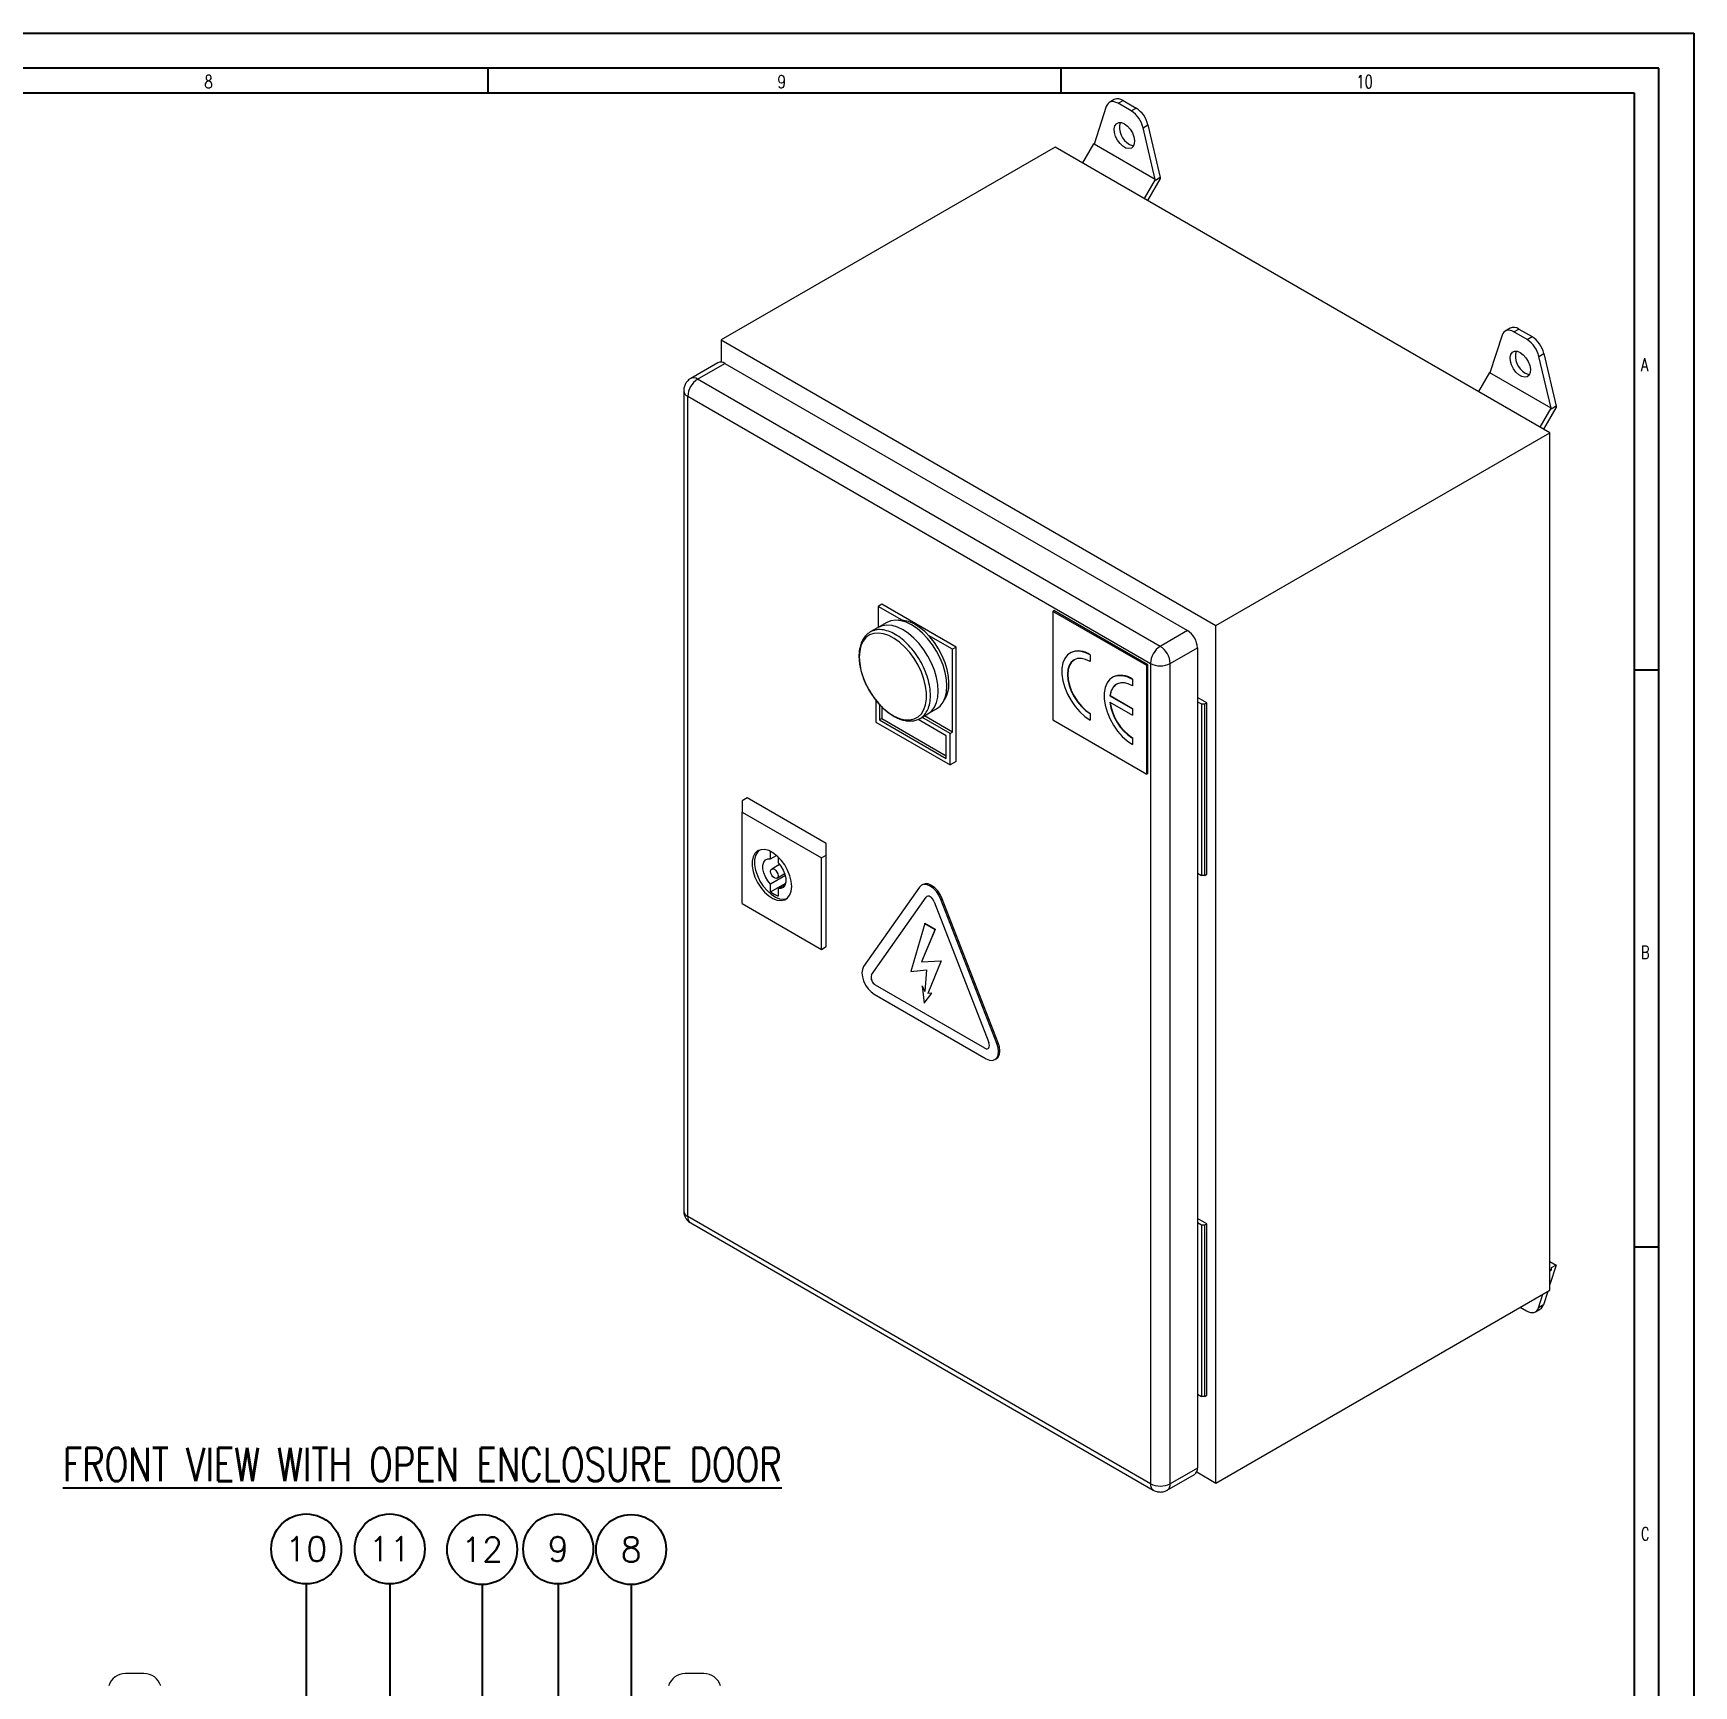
# Model space of a CAD drawing. Extents: x 4137 to 28680, y 2446 to 6814.
# Drawn here: x 7349.5 to 7824.1, y 4480.8 to 4952.9 of the extents above; entities that cross this region are included whole.
import ezdxf
from ezdxf.enums import TextEntityAlignment as Align

# ---------------------------------------------------------------- set-up
doc = ezdxf.new("R2010")
doc.units = 0
doc.header["$LTSCALE"] = 0.5
doc.layers.get('0').update_dxf_attribs({"linetype": 'CONTINUOUS'})
doc.layers.add('DIM', color=5, linetype='CONTINUOUS')
doc.styles.get("Standard").update_dxf_attribs({"font": 'simplex.shx'})

msp = doc.modelspace()

# ---------------------------------------------------------------- linework, layer by layer
at = {"color": 7, "linetype": 'Continuous'}
for p, q in [((6142.15, 4952.93), (7824.15, 4952.93)), ((7824.15, 4952.93), (7824.15, 3764.93)), ((7814.15, 4942.93), (6162.15, 4942.93)), ((7814.15, 3774.93), (7814.15, 4942.93)), ((6169.15, 4935.93), (7807.15, 4935.93)), ((7807.15, 4935.93), (7807.15, 3882.93))]:
    msp.add_line(p, q, dxfattribs=at)
at = {"color": 7, "linetype": 'Continuous', "lineweight": 15}
for p, q in [((7656.23, 4931.99), (7652.77, 4921.2)), ((7658.52, 4933.97), (7657.1, 4933.15)), ((7659.6, 4932.91), (7661.02, 4933.72)), ((7663.36, 4930.73), (7659.6, 4932.91)), ((7661.02, 4933.72), (7664.78, 4931.55)), ((7663.36, 4930.73), (7664.78, 4931.55)), ((7666.74, 4925.92), (7668.15, 4926.74)), ((7668.15, 4926.74), (7671.68, 4911.68)), ((7670.2, 4911.13), (7666.74, 4925.92)), ((7641.62, 4920.42), (7546.17, 4865.32)), ((7783.05, 4838.78), (7641.62, 4920.42)), ((7652.58, 4921.3), (7649.46, 4915.9)), ((7652.77, 4921.2), (7652.58, 4921.3)), ((7670.2, 4911.13), (7652.77, 4921.2)), ((7667.14, 4905.69), (7670.26, 4911.1)), ((7668.14, 4905.12), (7671.68, 4911.24)), ((7670.26, 4911.1), (7670.2, 4911.13)), ((7671.68, 4911.68), (7670.26, 4910.87)), ((7670.26, 4910.87), (7670.26, 4911.1)), ((7671.68, 4911.68), (7671.68, 4911.24)), ((7546.17, 4865.32), (7546.17, 4858.95)), ((7546.17, 4865.32), (7687.59, 4783.67)), ((7769.37, 4866.68), (7765.9, 4855.89)), ((7771.65, 4868.66), (7770.24, 4867.84)), ((7772.74, 4867.59), (7774.15, 4868.41)), ((7776.5, 4865.42), (7772.74, 4867.59)), ((7774.15, 4868.41), (7777.92, 4866.24)), ((7776.5, 4865.42), (7777.92, 4866.24)), ((7779.88, 4860.61), (7781.29, 4861.43)), ((7783.34, 4845.82), (7779.88, 4860.61)), ((7781.29, 4861.43), (7784.81, 4846.37)), ((7545.23, 4858.78), (7537.45, 4854.29)), ((7539.45, 4854.09), (7547.23, 4858.58)), ((7547.23, 4858.58), (7679.45, 4782.25)), ((7765.72, 4855.99), (7762.6, 4850.58)), ((7765.9, 4855.89), (7765.72, 4855.99)), ((7783.34, 4845.82), (7765.9, 4855.89)), ((7535.45, 4850.82), (7535.45, 4616.48)), ((7671.68, 4777.76), (7539.45, 4854.09)), ((7536.62, 4849.19), (7668.85, 4772.86)), ((7536.62, 4614.84), (7536.62, 4849.19)), ((7780.28, 4840.38), (7783.4, 4845.79)), ((7781.28, 4839.8), (7784.81, 4845.93)), ((7783.4, 4845.79), (7783.34, 4845.82)), ((7784.81, 4846.37), (7783.4, 4845.56)), ((7783.4, 4845.56), (7783.4, 4845.79)), ((7784.81, 4846.37), (7784.81, 4845.93)), ((7687.59, 4783.67), (7783.05, 4838.78)), ((7783.05, 4593.82), (7783.05, 4838.78)), ((7592.13, 4789.79), (7591.07, 4789.18)), ((7591.07, 4789.18), (7591.07, 4783.18)), ((7597.93, 4785.22), (7591.07, 4789.18)), ((7613.34, 4777.55), (7592.13, 4789.79)), ((7593.49, 4784.57), (7591.32, 4783.31)), ((7641.27, 4787.96), (7640.92, 4787.76)), ((7667.79, 4772.24), (7640.92, 4787.76)), ((7640.92, 4787.76), (7640.92, 4756.73)), ((7668.14, 4772.45), (7641.27, 4787.96)), ((7591.01, 4783.15), (7588.79, 4781.87)), ((7612.28, 4776.93), (7605.42, 4780.9)), ((7679.45, 4782.25), (7671.68, 4777.76)), ((7687.59, 4538.71), (7687.59, 4783.67)), ((7613.34, 4777.55), (7612.28, 4776.93)), ((7612.28, 4753.25), (7612.28, 4776.93)), ((7613.34, 4744.88), (7613.34, 4777.55)), ((7645.97, 4775.91), (7645.9, 4775.87)), ((7651.59, 4775.3), (7651.67, 4775.35)), ((7651.59, 4775.3), (7651.59, 4773.44)), ((7651.67, 4775.35), (7651.67, 4773.48)), ((7674.5, 4772.86), (7682.28, 4777.35)), ((7682.28, 4777.35), (7682.28, 4543)), ((7651.59, 4773.44), (7651.67, 4773.48)), ((7668.14, 4772.45), (7667.79, 4772.24)), ((7667.79, 4741.22), (7667.79, 4772.24)), ((7668.14, 4741.42), (7668.14, 4772.45)), ((7668.85, 4772.86), (7668.85, 4538.51)), ((7674.5, 4538.51), (7674.5, 4772.86)), ((7658.06, 4768.93), (7657.99, 4768.89)), ((7663.69, 4768.32), (7663.76, 4768.36)), ((7663.69, 4768.32), (7663.69, 4766.46)), ((7663.69, 4766.46), (7663.76, 4766.5)), ((7663.76, 4768.36), (7663.76, 4766.5)), ((7590.36, 4762.36), (7590.36, 4756.11)), ((7591.42, 4761.13), (7591.42, 4756.72)), ((7592.13, 4760.39), (7592.13, 4757.13)), ((7657.29, 4763.64), (7657.36, 4763.68)), ((7657.29, 4763.64), (7663.69, 4759.95)), ((7657.29, 4761.78), (7663.69, 4758.08)), ((7657.36, 4763.68), (7663.76, 4759.99)), ((7684.97, 4761.63), (7682.28, 4763.18)), ((7682.28, 4761.95), (7683.41, 4761.3)), ((7683.41, 4761.3), (7684.4, 4761.3)), ((7683.41, 4761.3), (7683.41, 4712.31)), ((7684.4, 4761.3), (7684.97, 4761.63)), ((7684.4, 4712.31), (7684.4, 4761.3)), ((7684.97, 4712.64), (7684.97, 4761.63)), ((7590.36, 4756.11), (7611.57, 4743.86)), ((7591.42, 4756.72), (7592.13, 4757.13)), ((7591.42, 4756.72), (7610.51, 4745.7)), ((7592.13, 4757.13), (7610.51, 4746.52)), ((7610.51, 4752.23), (7602.43, 4756.9)), ((7603.04, 4757.18), (7605.26, 4758.47)), ((7611.57, 4752.85), (7603.55, 4757.48)), ((7612.28, 4753.25), (7604.25, 4757.89)), ((7605.55, 4758.65), (7607.73, 4759.91)), ((7640.92, 4756.73), (7667.79, 4741.22)), ((7651.59, 4758.55), (7651.67, 4758.59)), ((7651.59, 4758.55), (7651.59, 4756.69)), ((7651.59, 4756.69), (7651.67, 4756.73)), ((7651.67, 4758.59), (7651.67, 4756.73)), ((7663.69, 4759.95), (7663.76, 4759.99)), ((7663.69, 4759.95), (7663.69, 4758.08)), ((7663.69, 4758.08), (7663.76, 4758.13)), ((7663.76, 4759.99), (7663.76, 4758.13)), ((7610.51, 4745.7), (7610.51, 4752.23)), ((7611.57, 4752.85), (7612.28, 4753.25)), ((7611.57, 4743.86), (7611.57, 4752.85)), ((7663.69, 4751.57), (7663.76, 4751.61)), ((7663.69, 4751.57), (7663.69, 4749.71)), ((7663.76, 4751.61), (7663.76, 4749.75)), ((7663.69, 4749.71), (7663.76, 4749.75)), ((7613.34, 4744.88), (7611.57, 4743.86)), ((7668.14, 4741.42), (7667.79, 4741.22)), ((7553.59, 4734.47), (7552.18, 4733.65)), ((7552.18, 4733.65), (7552.18, 4730.39)), ((7576.22, 4721.41), (7553.59, 4734.47)), ((7552.18, 4704.26), (7552.18, 4730.39)), ((7552.18, 4730.39), (7574.8, 4717.32)), ((7560.31, 4717.08), (7560.31, 4719.15)), ((7560.31, 4717.08), (7561.96, 4718.03)), ((7562.43, 4717.61), (7562.43, 4715.86)), ((7574.8, 4717.32), (7576.22, 4718.14)), ((7576.22, 4718.14), (7576.22, 4721.41)), ((7576.22, 4692.01), (7576.22, 4718.14)), ((7562.85, 4715.42), (7560.62, 4714.13)), ((7562.12, 4711.53), (7564.35, 4712.82)), ((7574.8, 4691.19), (7574.8, 4717.32)), ((7682.28, 4712.96), (7683.41, 4712.31)), ((7564.52, 4712.24), (7560.31, 4709.81)), ((7560.31, 4707.65), (7564.61, 4710.14)), ((7560.31, 4707.65), (7560.31, 4709.81)), ((7562.43, 4708.58), (7564.52, 4709.79)), ((7562.43, 4708.58), (7562.43, 4706.43)), ((7602.86, 4708.98), (7586.88, 4686.25)), ((7603.78, 4709.71), (7603.42, 4709.51)), ((7684.4, 4712.31), (7683.41, 4712.31)), ((7684.4, 4712.31), (7684.97, 4712.64)), ((7552.18, 4704.26), (7574.8, 4691.19)), ((7589.17, 4683.92), (7604.78, 4706.11)), ((7589.17, 4683.91), (7604.77, 4706.1)), ((7604.77, 4706.1), (7604.78, 4706.11)), ((7604.99, 4706.3), (7604.78, 4706.11)), ((7607.06, 4704.78), (7622.67, 4664.58)), ((7609.34, 4705.66), (7608.98, 4705.45)), ((7624.95, 4664.28), (7608.98, 4705.45)), ((7625.31, 4664.48), (7609.34, 4705.66)), ((7604.37, 4698.61), (7600.34, 4684.87)), ((7604.37, 4698.61), (7604.38, 4698.62)), ((7604.37, 4698.61), (7607.33, 4696.9)), ((7604.38, 4698.62), (7607.34, 4696.91)), ((7607.33, 4696.9), (7603.45, 4687.62)), ((7607.34, 4696.91), (7603.46, 4687.62)), ((7607.33, 4696.9), (7607.34, 4696.91)), ((7574.8, 4691.19), (7576.22, 4692.01)), ((7600.34, 4684.87), (7604.85, 4685.33)), ((7603.45, 4687.62), (7609, 4687.89)), ((7603.45, 4687.62), (7603.46, 4687.62)), ((7603.46, 4687.62), (7609.01, 4687.9)), ((7604.85, 4685.33), (7604.39, 4679.13)), ((7609, 4687.89), (7605.27, 4678.61)), ((7609.01, 4687.9), (7605.28, 4678.61)), ((7609, 4687.89), (7609.01, 4687.9)), ((7589.17, 4683.91), (7589.17, 4683.92)), ((7590.31, 4680.95), (7590.32, 4680.96)), ((7621.52, 4662.94), (7590.31, 4680.95)), ((7621.53, 4662.95), (7590.32, 4680.96)), ((7603.58, 4680.71), (7603.59, 4680.72)), ((7603.58, 4680.71), (7604.14, 4675.78)), ((7603.58, 4680.71), (7604.39, 4679.13)), ((7603.59, 4680.72), (7604.39, 4679.15)), ((7589.94, 4678.36), (7621.89, 4659.92)), ((7604.14, 4675.78), (7606.39, 4678.69)), ((7604.14, 4675.78), (7604.15, 4675.78)), ((7604.15, 4675.78), (7606.4, 4678.7)), ((7606.39, 4678.69), (7605.27, 4678.61)), ((7605.27, 4678.61), (7605.28, 4678.61)), ((7606.4, 4678.7), (7605.28, 4678.61)), ((7606.39, 4678.69), (7606.4, 4678.7)), ((7621.52, 4662.94), (7621.53, 4662.95)), ((7625.31, 4664.48), (7624.95, 4664.28)), ((7624.39, 4659.67), (7624.75, 4659.88)), ((7668.85, 4538.51), (7536.62, 4614.84)), ((7684.97, 4612.77), (7682.28, 4614.32)), ((7682.28, 4613.1), (7683.41, 4612.45)), ((7537.45, 4613.01), (7669.68, 4536.68)), ((7683.41, 4612.45), (7684.4, 4612.45)), ((7683.41, 4612.45), (7683.41, 4563.45)), ((7684.4, 4612.45), (7684.97, 4612.77)), ((7684.4, 4563.45), (7684.4, 4612.45)), ((7684.97, 4563.78), (7684.97, 4612.77)), ((7783.05, 4601.98), (7784.81, 4600.96)), ((7784.81, 4600.96), (7783.05, 4595.45)), ((7783.4, 4599.47), (7783.05, 4599.67)), ((7783.05, 4599.67), (7783.22, 4599.58)), ((7783.05, 4599.04), (7783.22, 4599.58)), ((7783.22, 4599.58), (7783.4, 4599.47)), ((7784.81, 4600.96), (7783.4, 4600.15)), ((7783.4, 4600.15), (7783.4, 4599.47)), ((7687.59, 4538.71), (7783.05, 4593.82)), ((7779.76, 4588.78), (7780.99, 4592.63)), ((7781.17, 4589.6), (7779.76, 4588.78)), ((7782.4, 4593.45), (7781.17, 4589.6)), ((7774.56, 4588.92), (7776.38, 4587.87)), ((7778.88, 4587.62), (7780.29, 4588.44)), ((7682.28, 4564.11), (7683.41, 4563.45)), ((7684.4, 4563.45), (7683.41, 4563.45)), ((7684.4, 4563.45), (7684.97, 4563.78)), ((7682.28, 4543), (7674.5, 4538.51)), ((7673.68, 4536.68), (7681.45, 4541.17)), ((7682.08, 4541.89), (7687.59, 4538.71)), ((7381.21, 4484.29), (7375.89, 4484.29)), ((7541.21, 4484.29), (7535.89, 4484.29))]:
    msp.add_line(p, q, dxfattribs=at)
at = {"color": 7, "linetype": 'Continuous', "lineweight": 15, "flags": 128}
for points in [[(7659.6, 4932.91), (7659.05, 4933.18), (7658.5, 4933.34), (7657.98, 4933.39), (7657.51, 4933.32), (7657.09, 4933.14), (7656.73, 4932.86), (7656.44, 4932.47), (7656.23, 4931.99)], [(7661.42, 4927.04), (7662.28, 4926.4), (7663.06, 4925.51), (7663.69, 4924.47), (7664.12, 4923.36), (7664.31, 4922.27), (7664.25, 4921.31), (7663.93, 4920.57), (7663.4, 4920.1), (7662.68, 4919.95), (7661.86, 4920.13), (7660.99, 4920.63), (7660.17, 4921.4), (7659.45, 4922.37), (7658.91, 4923.47), (7658.6, 4924.58), (7658.53, 4925.61), (7658.72, 4926.47), (7659.16, 4927.09), (7659.79, 4927.4), (7660.57, 4927.38), (7661.42, 4927.04)], [(7662.84, 4921.16), (7663.69, 4920.81), (7664.05, 4920.77)], [(7772.74, 4867.59), (7772.18, 4867.86), (7771.64, 4868.03), (7771.12, 4868.07), (7770.65, 4868.01), (7770.22, 4867.83), (7769.86, 4867.54), (7769.57, 4867.16), (7769.37, 4866.68)], [(7774.56, 4861.73), (7775.42, 4861.08), (7776.19, 4860.2), (7776.83, 4859.16), (7777.26, 4858.04), (7777.45, 4856.96), (7777.39, 4856), (7777.07, 4855.25), (7776.53, 4854.78), (7775.82, 4854.63), (7774.99, 4854.82), (7774.13, 4855.32), (7773.3, 4856.09), (7772.59, 4857.06), (7772.05, 4858.15), (7771.73, 4859.26), (7771.67, 4860.3), (7771.86, 4861.16), (7772.29, 4861.77), (7772.93, 4862.09), (7773.71, 4862.07), (7774.56, 4861.73)], [(7775.97, 4855.85), (7776.83, 4855.5), (7777.19, 4855.45)], [(7610.68, 4766.43), (7610.56, 4768.32), (7610.19, 4770.3), (7609.58, 4772.34), (7608.76, 4774.37), (7607.73, 4776.35), (7606.53, 4778.23), (7605.18, 4779.96), (7603.72, 4781.5), (7602.19, 4782.81), (7600.61, 4783.86), (7599.04, 4784.63), (7597.5, 4785.09), (7596.04, 4785.23), (7594.69, 4785.06), (7593.49, 4784.57)], [(7611.27, 4767.31), (7611.15, 4769.16), (7610.78, 4771.1), (7610.17, 4773.09), (7609.35, 4775.08), (7608.32, 4777.01), (7607.13, 4778.82), (7605.79, 4780.49), (7604.34, 4781.96), (7602.83, 4783.19), (7601.29, 4784.15), (7599.75, 4784.82), (7598.27, 4785.18), (7596.87, 4785.22), (7596.73, 4785.21)], [(7585.63, 4774.7), (7585.76, 4772.84), (7586.13, 4770.89), (7586.74, 4768.9), (7587.56, 4766.91), (7588.59, 4764.98), (7589.79, 4763.16), (7591.13, 4761.49), (7592.58, 4760.02), (7594.09, 4758.79), (7595.64, 4757.82), (7597.18, 4757.15), (7598.66, 4756.79), (7600.06, 4756.75), (7601.33, 4757.03), (7602.45, 4757.62), (7603.38, 4758.52), (7604.1, 4759.68), (7604.59, 4761.09), (7604.84, 4762.72), (7604.84, 4764.5), (7604.59, 4766.41), (7604.1, 4768.39), (7603.38, 4770.39), (7602.45, 4772.35), (7601.33, 4774.24), (7600.06, 4775.99), (7598.66, 4777.56), (7597.18, 4778.91), (7595.64, 4780.02), (7594.09, 4780.84), (7592.58, 4781.36), (7591.13, 4781.56), (7589.79, 4781.44), (7588.59, 4781), (7587.56, 4780.25), (7586.74, 4779.22), (7586.13, 4777.93), (7585.76, 4776.41), (7585.63, 4774.7)], [(7608.21, 4764.99), (7608.09, 4766.88), (7607.72, 4768.87), (7607.12, 4770.91), (7606.29, 4772.94), (7605.26, 4774.92), (7604.06, 4776.8), (7602.71, 4778.54), (7601.25, 4780.08), (7599.71, 4781.39), (7598.14, 4782.44), (7596.56, 4783.21), (7595.02, 4783.67), (7593.56, 4783.82), (7592.21, 4783.64), (7591.01, 4783.15)], [(7651.59, 4775.3), (7650.11, 4776), (7648.68, 4776.36), (7647.35, 4776.36), (7646.16, 4776.01), (7645.16, 4775.32), (7644.38, 4774.31), (7643.84, 4773.02), (7643.57, 4771.49), (7643.57, 4769.77), (7643.84, 4767.92), (7644.38, 4766.01), (7645.16, 4764.1), (7646.16, 4762.25), (7647.35, 4760.53), (7648.68, 4759), (7650.11, 4757.7), (7651.59, 4756.69)], [(7651.59, 4773.44), (7650.34, 4774.03), (7649.13, 4774.3), (7648.01, 4774.26), (7647.03, 4773.89), (7646.23, 4773.23), (7645.64, 4772.29), (7645.27, 4771.1), (7645.15, 4769.72), (7645.27, 4768.19), (7645.64, 4766.59), (7646.23, 4764.95), (7647.03, 4763.36), (7648.01, 4761.87), (7649.13, 4760.54), (7650.34, 4759.42), (7651.59, 4758.55)], [(7647.11, 4773.93), (7647.11, 4773.93), (7646.3, 4773.27), (7645.71, 4772.33), (7645.34, 4771.14), (7645.22, 4769.76), (7645.34, 4768.24), (7645.71, 4766.63), (7646.3, 4764.99), (7647.11, 4763.4), (7648.08, 4761.91), (7649.2, 4760.58), (7650.41, 4759.46), (7651.67, 4758.59)], [(7605.26, 4758.47), (7605.26, 4758.47), (7606.29, 4759.26), (7607.12, 4760.34), (7607.72, 4761.68), (7608.09, 4763.24), (7608.21, 4764.99)], [(7607.73, 4759.91), (7607.73, 4759.91), (7608.76, 4760.7), (7609.58, 4761.78), (7610.19, 4763.12), (7610.56, 4764.68), (7610.68, 4766.43)], [(7663.69, 4768.32), (7662.2, 4769.02), (7660.77, 4769.38), (7659.44, 4769.38), (7658.26, 4769.03), (7657.25, 4768.34), (7656.47, 4767.33), (7655.93, 4766.04), (7655.66, 4764.51), (7655.66, 4762.79), (7655.93, 4760.94), (7656.47, 4759.03), (7657.25, 4757.12), (7658.26, 4755.27), (7659.44, 4753.55), (7660.77, 4752.02), (7662.2, 4750.72), (7663.69, 4749.71)], [(7663.69, 4766.46), (7662.53, 4767.01), (7661.41, 4767.3), (7660.36, 4767.32), (7659.42, 4767.06), (7658.62, 4766.55), (7657.99, 4765.79), (7657.54, 4764.81), (7657.29, 4763.64)], [(7566.32, 4709.16), (7566.19, 4710.64), (7565.79, 4712.2), (7565.16, 4713.78), (7564.32, 4715.29), (7563.31, 4716.66), (7562.17, 4717.84), (7560.97, 4718.77), (7559.75, 4719.4), (7558.57, 4719.7), (7557.49, 4719.66), (7556.55, 4719.29), (7555.81, 4718.59), (7555.3, 4717.6), (7555.04, 4716.38), (7555.04, 4714.96), (7555.3, 4713.43), (7555.81, 4711.85), (7556.55, 4710.3), (7557.49, 4708.85), (7558.57, 4707.56), (7559.75, 4706.51), (7560.97, 4705.72), (7562.17, 4705.26), (7563.31, 4705.12), (7564.32, 4705.33), (7565.16, 4705.87), (7565.79, 4706.72), (7566.19, 4707.83), (7566.32, 4709.16)], [(7557.03, 4719.53), (7556.52, 4719), (7556.01, 4718.01), (7555.74, 4716.78), (7555.74, 4715.37), (7556.01, 4713.84), (7556.52, 4712.26), (7557.26, 4710.71), (7558.19, 4709.26), (7559.27, 4707.97), (7560.45, 4706.91), (7561.67, 4706.13), (7562.88, 4705.66), (7564.02, 4705.53), (7565, 4705.73)], [(7560.31, 4709.81), (7559.49, 4710.75), (7558.81, 4711.86), (7558.33, 4713.04), (7558.08, 4714.2), (7558.08, 4715.26), (7558.33, 4716.14), (7558.81, 4716.76), (7559.49, 4717.08), (7560.31, 4717.08)], [(7562.43, 4712.22), (7562.35, 4711.8), (7562.12, 4711.53), (7561.77, 4711.47), (7561.37, 4711.61), (7560.96, 4711.93), (7560.62, 4712.4), (7560.39, 4712.93), (7560.31, 4713.44), (7560.39, 4713.87), (7560.62, 4714.13), (7560.96, 4714.2), (7561.37, 4714.06), (7561.77, 4713.73), (7562.12, 4713.26), (7562.35, 4712.73), (7562.43, 4712.22)], [(7562.43, 4715.86), (7563.25, 4714.91), (7563.93, 4713.8), (7564.41, 4712.62), (7564.66, 4711.46), (7564.66, 4710.4), (7564.41, 4709.53), (7563.93, 4708.9), (7563.25, 4708.58), (7562.43, 4708.58)], [(7608.98, 4705.45), (7608.42, 4706.62), (7607.69, 4707.69), (7606.83, 4708.59), (7605.92, 4709.26), (7605, 4709.65), (7604.15, 4709.73), (7603.42, 4709.51), (7602.86, 4708.98)], [(7609.34, 4705.66), (7608.78, 4706.83), (7608.05, 4707.9), (7607.19, 4708.8), (7606.28, 4709.47), (7605.36, 4709.86), (7604.51, 4709.94), (7603.78, 4709.71)], [(7607.06, 4704.78), (7606.85, 4705.22), (7606.58, 4705.62), (7606.26, 4705.96), (7605.92, 4706.21), (7605.57, 4706.35), (7605.25, 4706.38), (7604.98, 4706.3), (7604.77, 4706.1)], [(7586.88, 4686.25), (7586.53, 4685.47), (7586.41, 4684.49), (7586.53, 4683.36), (7586.88, 4682.17), (7587.44, 4681), (7588.18, 4679.93), (7589.03, 4679.03), (7589.94, 4678.36)], [(7621.52, 4662.94), (7621.86, 4662.8), (7622.18, 4662.76), (7622.46, 4662.85), (7622.67, 4663.04), (7622.8, 4663.34), (7622.84, 4663.71), (7622.8, 4664.13), (7622.67, 4664.58)], [(7621.89, 4659.92), (7622.81, 4659.53), (7623.66, 4659.45), (7624.39, 4659.67), (7624.95, 4660.19), (7625.31, 4660.97), (7625.43, 4661.96), (7625.31, 4663.09), (7624.95, 4664.28)], [(7624.75, 4659.88), (7624.75, 4659.88), (7625.31, 4660.4), (7625.67, 4661.18), (7625.79, 4662.17), (7625.67, 4663.3), (7625.31, 4664.48)], [(7776.38, 4587.87), (7776.94, 4587.6), (7777.48, 4587.44), (7778, 4587.39), (7778.47, 4587.45), (7778.9, 4587.63), (7779.26, 4587.92), (7779.55, 4588.31), (7779.76, 4588.78)]]:
    msp.add_lwpolyline(points, dxfattribs=at)
at = {"color": 7, "linetype": 'Continuous', "lineweight": 15}
for centre, radius, start, end in [((7659.56, 4931.71), 2.49, 54.0309, 114.6578), ((7660.52, 4924.98), 7.83, 12.9932, 57.078), ((7665.63, 4926.02), 5.61, 165.4289, 240.0846), ((7659.11, 4924.16), 7.83, 12.9932, 57.078), ((7772.69, 4866.4), 2.49, 54.0306, 114.6582), ((7772.24, 4858.85), 7.83, 12.9933, 57.0779), ((7773.66, 4859.66), 7.83, 12.9933, 57.0779), ((7778.77, 4860.71), 5.61, 165.429, 240.0846), ((7546.05, 4856.94), 2.01, 54.3828, 114.3071), ((7542.76, 4848.91), 6.15, 122.6057, 177.3944), ((7676.14, 4777.07), 6.15, 2.6055, 57.3944), ((7648.35, 4770.93), 5.52, 53.1242, 115.5655), ((7674.99, 4772.58), 6.15, 122.6057, 177.3944), ((7668.36, 4772.58), 6.15, 2.6055, 57.3944), ((7671.68, 4778.32), 6.15, 242.6096, 297.3904), ((7603.29, 4766.88), 7.99, 325.7861, 3.0448), ((7661.46, 4763.53), 4.11, 123.4774, 177.8859), ((7660.44, 4763.95), 5.52, 53.1242, 115.5655), ((7671.4, 4763.51), 14.22, 187.007, 237.1427), ((7671.47, 4763.55), 14.22, 187.007, 237.1427), ((7564.71, 4712.83), 6.8, 229.6226, 250.3827), ((7591.5, 4683.12), 2.47, 161.2148, 241.1917), ((7591.51, 4683.12), 2.47, 161.2148, 241.1917), ((7622.07, 4663.71), 0.941, 234.3168, 294.3723), ((7779.28, 4590.11), 1.96, 301.2206, 344.9435), ((7680.33, 4542.78), 1.97, 304.9505, 6.3619), ((7671.68, 4543.97), 6.15, 242.6096, 297.3904), ((7375.89, 4479.29), 5, 90, 162.646), ((7381.21, 4479.29), 5, 17.354, 90), ((7535.89, 4479.29), 5, 90, 162.646), ((7541.21, 4479.29), 5, 17.354, 90)]:
    msp.add_arc(centre, radius, start, end, dxfattribs=at)
at = {"color": 8, "linetype": 'Continuous', "lineweight": 15}
for centre, radius, start, end in [((7537.45, 4851.02), 2.01, 185.7867, 245.6173), ((7538.28, 4852.45), 2.01, 54.3897, 114.2275), ((7537.45, 4616.68), 2.01, 185.6949, 245.6252), ((7538.52, 4614.6), 1.91, 172.678, 236.0099), ((7670.81, 4538.29), 1.97, 173.6986, 235.0663), ((7672.55, 4538.29), 1.97, 304.9232, 6.3076)]:
    msp.add_arc(centre, radius, start, end, dxfattribs=at)
at = {"color": 7, "linetype": 'Continuous', "lineweight": 15}
for points, knots in [([(7535.98, 4852.82), (7535.82, 4852.48), (7535.59, 4851.98), (7535.46, 4851.29), (7535.47, 4850.97), (7535.47, 4850.82)], [0, 0, 0, 0, 0.542048, 0.781935, 1, 1, 1, 1]), ([(7537.46, 4854.27), (7537.36, 4854.22), (7537.05, 4854.05), (7536.51, 4853.59), (7536.18, 4853.11), (7535.98, 4852.82)], [0, 0, 0, 0, 0.168129, 0.499303, 1, 1, 1, 1]), ([(7588.9, 4781.9), (7588.63, 4781.74), (7587.96, 4781.36), (7587.13, 4780.46), (7586.41, 4779.3), (7585.91, 4778), (7585.62, 4776.57), (7585.51, 4775.04), (7585.6, 4773.44), (7585.79, 4772.07), (7586.01, 4771.23), (7586.08, 4770.95)], [0, 0, 0, 0, 0.089714, 0.223913, 0.345139, 0.466911, 0.588154, 0.708142, 0.826144, 0.941143, 1, 1, 1, 1]), ([(7586.08, 4770.95), (7586.14, 4770.71), (7586.31, 4769.99), (7586.69, 4768.9), (7587.12, 4767.78), (7587.42, 4767.15), (7587.55, 4766.88)], [0, 0, 0, 0, 0.176745, 0.533455, 0.794772, 1, 1, 1, 1]), ([(7587.55, 4766.88), (7587.6, 4766.76), (7587.86, 4766.19), (7588.17, 4765.64), (7588.42, 4765.2)], [0, 0, 0, 0, 0.20423, 1, 1, 1, 1]), ([(7588.42, 4765.2), (7588.8, 4764.59), (7589.33, 4763.73), (7590.11, 4762.65), (7590.5, 4762.19), (7590.7, 4761.94)], [0, 0, 0, 0, 0.536692, 0.753857, 1, 1, 1, 1]), ([(7590.7, 4761.94), (7590.79, 4761.83), (7591.19, 4761.34), (7591.96, 4760.53), (7593.02, 4759.53), (7594.16, 4758.63), (7595.35, 4757.85), (7596.58, 4757.22), (7597.82, 4756.75), (7599.07, 4756.47), (7600.3, 4756.39), (7601.5, 4756.55), (7602.39, 4756.81), (7602.83, 4757.09), (7602.93, 4757.16)], [0, 0, 0, 0, 0.025268, 0.108257, 0.196425, 0.287481, 0.380601, 0.475223, 0.571085, 0.668087, 0.766422, 0.866684, 0.970219, 1, 1, 1, 1]), ([(7535.47, 4616.48), (7535.47, 4616.34), (7535.45, 4615.9), (7535.65, 4615.13), (7536.09, 4614.22), (7536.71, 4613.48), (7537.24, 4613.17), (7537.46, 4613.04)], [0, 0, 0, 0, 0.095558, 0.31836, 0.561602, 0.817314, 1, 1, 1, 1]), ([(7669.69, 4536.7), (7669.79, 4536.63), (7670.08, 4536.45), (7670.75, 4536.22), (7671.33, 4536.17), (7671.68, 4536.14)], [0, 0, 0, 0, 0.16688, 0.498582, 1, 1, 1, 1]), ([(7671.68, 4536.14), (7672.05, 4536.17), (7672.6, 4536.22), (7673.26, 4536.45), (7673.53, 4536.62), (7673.66, 4536.7)], [0, 0, 0, 0, 0.542852, 0.783102, 1, 1, 1, 1])]:
    msp.add_open_spline(points, degree=3, knots=knots, dxfattribs=at)
at = {"color": 8, "linetype": 'Continuous', "lineweight": 15}
for points, knots in [([(7605.99, 4763.71), (7605.95, 4764.49), (7605.88, 4766.06), (7605.28, 4768.6), (7604.35, 4771.16), (7603.08, 4773.67), (7601.55, 4776.01), (7599.8, 4778.1), (7597.89, 4779.87), (7595.91, 4781.24), (7593.93, 4782.16), (7592.04, 4782.58), (7590.3, 4782.54), (7589.35, 4782.11), (7588.88, 4781.9)], [0, 0, 0, 0, 0.083767, 0.167535, 0.251302, 0.33507, 0.418837, 0.502604, 0.586372, 0.670139, 0.753907, 0.837674, 0.921441, 1, 1, 1, 1]), ([(7602.94, 4757.15), (7602.98, 4757.16), (7603.52, 4757.36), (7604.33, 4758.18), (7605.28, 4759.63), (7605.88, 4761.49), (7605.95, 4762.97), (7605.99, 4763.71)], [0, 0, 0, 0, 0.0153076, 0.2614803, 0.5076539, 0.7538267, 1, 1, 1, 1])]:
    msp.add_open_spline(points, degree=3, knots=knots, dxfattribs=at)
at = {"layer": 'DIM', "color": 7}
for p, q in [((7479.55, 4935.93), (7479.55, 4942.93)), ((7643.35, 4935.93), (7643.35, 4942.93))]:
    msp.add_line(p, q, dxfattribs=at)
at = {"layer": 'DIM', "color": 7, "linetype": 'Continuous'}
for p, q in [((7807.15, 4771.08), (7814.15, 4771.08)), ((7807.15, 4606.22), (7814.15, 4606.22))]:
    msp.add_line(p, q, dxfattribs=at)
at = {"layer": 'DIM'}
for p, q in [((7427.59, 4509.87), (7427.59, 4365.29)), ((7451.44, 4509.87), (7451.44, 4329.62)), ((7477.85, 4509.7), (7477.85, 4317.48)), ((7499.59, 4509.87), (7499.59, 4403.92)), ((7520.43, 4509.7), (7520.43, 4386.61))]:
    msp.add_line(p, q, dxfattribs=at)
for centre in [(7427.59, 4519.87), (7451.44, 4519.87), (7477.85, 4519.7), (7499.59, 4519.87), (7520.43, 4519.7)]:
    msp.add_circle(centre, 10, dxfattribs=at)

# ---------------------------------------------------------------- texts
at = {"layer": 'DIM', "color": 7, "width": 0.75}
for s, height, p in [('8', 3.7, (7398.47, 4937.21)), ('9', 3.7, (7562.26, 4937.21)), ('10', 3.704, (7727.67, 4937.21)), ('A', 3.7, (7808.99, 4856.35)), ('B', 3.7, (7808.99, 4688.47)), ('C', 3.7, (7808.99, 4522.34))]:
    msp.add_text(s, height=height, dxfattribs=at).set_placement(p)
at = {"layer": 'DIM', "width": 0.75}
msp.add_text('%%UFRONT VIEW WITH OPEN ENCLOSURE DOOR', height=9.525, dxfattribs=at).set_placement((7358.04, 4539.28))
at = {"layer": 'DIM'}
for s, p in [('10', (7427.59, 4519.87)), ('11', (7451.44, 4519.87)), ('12', (7477.85, 4519.7)), ('9', (7499.59, 4519.87)), ('8', (7520.43, 4519.7))]:
    msp.add_text(s, height=7, dxfattribs=at).set_placement(p, align=Align.MIDDLE)

doc.saveas('drawing.dxf')
